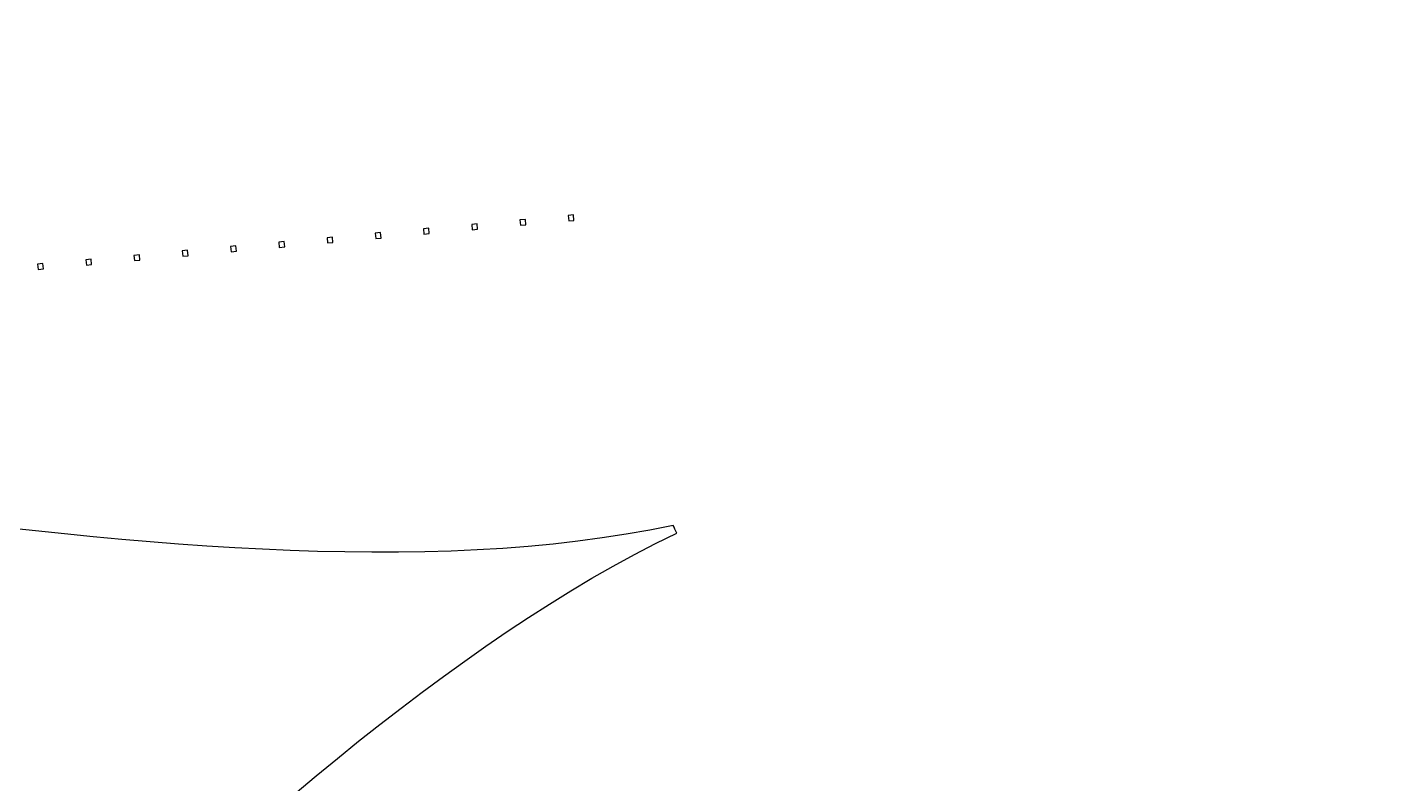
# Model space of a CAD drawing. Header units: centimetres. Extents: x -14.4 to 14.4, y -14.4 to 14.4.
# Drawn here: x -7.23 to -1.27, y -3.17 to 0.17 of the extents above; entities that cross this region are included whole.
import ezdxf
from ezdxf.lldxf.tags import DXFTag

# ---------------------------------------------------------------- set-up
doc = ezdxf.new("R2010")
doc.units = ezdxf.units.CM
doc.header["$MEASUREMENT"] = 0
doc.layers.add('Layer 1', color=7, linetype='Continuous')
tags = doc.linetypes.add('New Line1', pattern=[0.2, 0.1, -0.1]).pattern_tags.tags
tags[6:7] = [DXFTag(74, 4), DXFTag(75, 0), DXFTag(340, '0'), DXFTag(46, 1.0), DXFTag(50, 0.0), DXFTag(44, 0.0), DXFTag(45, 0.0)]
tags[4:5] = [DXFTag(74, 4), DXFTag(75, 0), DXFTag(340, '0'), DXFTag(46, 1.0), DXFTag(50, 0.0), DXFTag(44, 0.0), DXFTag(45, 0.0)]
tags = doc.linetypes.add('New Line199', pattern=[0.2, 0.1, -0.1]).pattern_tags.tags
tags[6:7] = [DXFTag(74, 4), DXFTag(75, 0), DXFTag(340, '0'), DXFTag(46, 1.0), DXFTag(50, 0.0), DXFTag(44, 0.0), DXFTag(45, 0.0)]
tags[4:5] = [DXFTag(74, 4), DXFTag(75, 0), DXFTag(340, '0'), DXFTag(46, 1.0), DXFTag(50, 0.0), DXFTag(44, 0.0), DXFTag(45, 0.0)]
tags = doc.linetypes.add('New Line201', pattern=[0.2, 0.1, -0.1]).pattern_tags.tags
tags[6:7] = [DXFTag(74, 4), DXFTag(75, 0), DXFTag(340, '0'), DXFTag(46, 1.0), DXFTag(50, 0.0), DXFTag(44, 0.0), DXFTag(45, 0.0)]
tags[4:5] = [DXFTag(74, 4), DXFTag(75, 0), DXFTag(340, '0'), DXFTag(46, 1.0), DXFTag(50, 0.0), DXFTag(44, 0.0), DXFTag(45, 0.0)]
tags = doc.linetypes.add('New Line203', pattern=[0.2, 0.1, -0.1]).pattern_tags.tags
tags[6:7] = [DXFTag(74, 4), DXFTag(75, 0), DXFTag(340, '0'), DXFTag(46, 1.0), DXFTag(50, 0.0), DXFTag(44, 0.0), DXFTag(45, 0.0)]
tags[4:5] = [DXFTag(74, 4), DXFTag(75, 0), DXFTag(340, '0'), DXFTag(46, 1.0), DXFTag(50, 0.0), DXFTag(44, 0.0), DXFTag(45, 0.0)]
tags = doc.linetypes.add('New Line205', pattern=[0.2, 0.1, -0.1]).pattern_tags.tags
tags[6:7] = [DXFTag(74, 4), DXFTag(75, 0), DXFTag(340, '0'), DXFTag(46, 1.0), DXFTag(50, 0.0), DXFTag(44, 0.0), DXFTag(45, 0.0)]
tags[4:5] = [DXFTag(74, 4), DXFTag(75, 0), DXFTag(340, '0'), DXFTag(46, 1.0), DXFTag(50, 0.0), DXFTag(44, 0.0), DXFTag(45, 0.0)]
tags = doc.linetypes.add('New Line206', pattern=[0.2, 0.1, -0.1]).pattern_tags.tags
tags[6:7] = [DXFTag(74, 4), DXFTag(75, 0), DXFTag(340, '0'), DXFTag(46, 1.0), DXFTag(50, 0.0), DXFTag(44, 0.0), DXFTag(45, 0.0)]
tags[4:5] = [DXFTag(74, 4), DXFTag(75, 0), DXFTag(340, '0'), DXFTag(46, 1.0), DXFTag(50, 0.0), DXFTag(44, 0.0), DXFTag(45, 0.0)]
tags = doc.linetypes.add('New Line207', pattern=[0.2, 0.1, -0.1]).pattern_tags.tags
tags[6:7] = [DXFTag(74, 4), DXFTag(75, 0), DXFTag(340, '0'), DXFTag(46, 1.0), DXFTag(50, 0.0), DXFTag(44, 0.0), DXFTag(45, 0.0)]
tags[4:5] = [DXFTag(74, 4), DXFTag(75, 0), DXFTag(340, '0'), DXFTag(46, 1.0), DXFTag(50, 0.0), DXFTag(44, 0.0), DXFTag(45, 0.0)]
tags = doc.linetypes.add('New Line208', pattern=[0.2, 0.1, -0.1]).pattern_tags.tags
tags[6:7] = [DXFTag(74, 4), DXFTag(75, 0), DXFTag(340, '0'), DXFTag(46, 1.0), DXFTag(50, 0.0), DXFTag(44, 0.0), DXFTag(45, 0.0)]
tags[4:5] = [DXFTag(74, 4), DXFTag(75, 0), DXFTag(340, '0'), DXFTag(46, 1.0), DXFTag(50, 0.0), DXFTag(44, 0.0), DXFTag(45, 0.0)]
tags = doc.linetypes.add('New Line209', pattern=[0.2, 0.1, -0.1]).pattern_tags.tags
tags[6:7] = [DXFTag(74, 4), DXFTag(75, 0), DXFTag(340, '0'), DXFTag(46, 1.0), DXFTag(50, 0.0), DXFTag(44, 0.0), DXFTag(45, 0.0)]
tags[4:5] = [DXFTag(74, 4), DXFTag(75, 0), DXFTag(340, '0'), DXFTag(46, 1.0), DXFTag(50, 0.0), DXFTag(44, 0.0), DXFTag(45, 0.0)]
tags = doc.linetypes.add('New Line210', pattern=[0.2, 0.1, -0.1]).pattern_tags.tags
tags[6:7] = [DXFTag(74, 4), DXFTag(75, 0), DXFTag(340, '0'), DXFTag(46, 1.0), DXFTag(50, 0.0), DXFTag(44, 0.0), DXFTag(45, 0.0)]
tags[4:5] = [DXFTag(74, 4), DXFTag(75, 0), DXFTag(340, '0'), DXFTag(46, 1.0), DXFTag(50, 0.0), DXFTag(44, 0.0), DXFTag(45, 0.0)]
tags = doc.linetypes.add('New Line211', pattern=[0.2, 0.1, -0.1]).pattern_tags.tags
tags[6:7] = [DXFTag(74, 4), DXFTag(75, 0), DXFTag(340, '0'), DXFTag(46, 1.0), DXFTag(50, 0.0), DXFTag(44, 0.0), DXFTag(45, 0.0)]
tags[4:5] = [DXFTag(74, 4), DXFTag(75, 0), DXFTag(340, '0'), DXFTag(46, 1.0), DXFTag(50, 0.0), DXFTag(44, 0.0), DXFTag(45, 0.0)]
tags = doc.linetypes.add('New Line212', pattern=[0.2, 0.1, -0.1]).pattern_tags.tags
tags[6:7] = [DXFTag(74, 4), DXFTag(75, 0), DXFTag(340, '0'), DXFTag(46, 1.0), DXFTag(50, 0.0), DXFTag(44, 0.0), DXFTag(45, 0.0)]
tags[4:5] = [DXFTag(74, 4), DXFTag(75, 0), DXFTag(340, '0'), DXFTag(46, 1.0), DXFTag(50, 0.0), DXFTag(44, 0.0), DXFTag(45, 0.0)]
tags = doc.linetypes.add('New Line213', pattern=[0.2, 0.1, -0.1]).pattern_tags.tags
tags[6:7] = [DXFTag(74, 4), DXFTag(75, 0), DXFTag(340, '0'), DXFTag(46, 1.0), DXFTag(50, 0.0), DXFTag(44, 0.0), DXFTag(45, 0.0)]
tags[4:5] = [DXFTag(74, 4), DXFTag(75, 0), DXFTag(340, '0'), DXFTag(46, 1.0), DXFTag(50, 0.0), DXFTag(44, 0.0), DXFTag(45, 0.0)]

msp = doc.modelspace()

# ---------------------------------------------------------------- linework, layer by layer
at = {"layer": 'Layer 1', "linetype": 'New Line1', "lineweight": 30}
msp.add_open_spline([(-0.02824, 13.49374), (-0.40654, 13.49374), (-0.71734, 12.90195), (-0.74708, 12.15026), (-0.74708, 12.15026), (-0.87804, 12.42245), (-1.06047, 12.59166), (-1.26266, 12.59166), (-1.26266, 12.59166), (-1.36255, 12.51294), (-1.46559, 12.43115), (-1.45851, 12.29047), (-1.45851, 12.29047), (-1.34745, 10.08373), (-2.43411, 6.76733), (-1.87543, 4.59605), (-1.87543, 4.59605), (-1.92103, 4.57666), (-1.9663, 4.55671), (-2.01119, 4.53596), (-2.01119, 4.53596), (-3.20898, 6.51937), (-6.9413, 7.63345), (-8.80574, 9.12428), (-8.80574, 9.12428), (-8.91576, 9.21225), (-9.0418, 9.17638), (-9.16406, 9.14134), (-9.16406, 9.14134), (-9.28223, 8.97727), (-9.25199, 8.73012), (-9.10768, 8.46478), (-9.10768, 8.46478), (-9.73499, 8.87998), (-10.39696, 8.97352), (-10.61807, 8.66656), (-10.61807, 8.66656), (-10.84917, 8.34573), (-10.51168, 7.70708), (-9.8651, 7.23628), (-9.8651, 7.23628), (-10.21171, 7.32302), (-10.50267, 7.28294), (-10.63513, 7.09904), (-10.63513, 7.09904), (-10.71075, 6.93313), (-10.69029, 6.80578), (-10.55576, 6.72663), (-10.55576, 6.72663), (-8.64198, 5.60077), (-6.55349, 2.76652), (-4.50601, 1.88906), (-4.50601, 1.88906), (-4.51834, 1.85783), (-4.52991, 1.82639), (-4.54162, 1.79485), (-4.54162, 1.79485), (-6.7129, 2.25581), (-9.91269, 1.22975), (-12.06096, 1.33787), (-12.06096, 1.33787), (-12.20164, 1.34495), (-12.28343, 1.24191), (-12.36215, 1.14202), (-12.36215, 1.14202), (-12.36215, 0.93983), (-12.19294, 0.7574), (-11.92075, 0.62644), (-11.92075, 0.62644), (-12.67244, 0.5967), (-13.26423, 0.2859), (-13.26423, -0.09241), (-13.26423, -0.09241), (-13.26423, -0.4878), (-12.61745, -0.80936), (-11.81763, -0.81348), (-11.81763, -0.81348), (-12.14958, -0.94567), (-12.36215, -1.14768), (-12.36215, -1.37431), (-12.36215, -1.37431), (-12.32654, -1.55313), (-12.23567, -1.64466), (-12.08025, -1.63025), (-12.08025, -1.63025), (-9.88165, -1.42641), (-6.5557, -2.49265), (-4.38064, -2.02788), (-4.38064, -2.02788), (-4.3753, -2.03921), (-4.37048, -2.05072), (-4.36506, -2.062), (-4.36506, -2.062), (-6.35628, -3.01994), (-8.38051, -5.72642), (-10.23973, -6.8202), (-10.23973, -6.8202), (-10.37426, -6.89934), (-10.39398, -7.02669), (-10.31837, -7.1926), (-10.31837, -7.1926), (-10.18591, -7.3765), (-9.89568, -7.41585), (-9.54907, -7.3291), (-9.54907, -7.3291), (-10.19565, -7.79991), (-10.5324, -8.43929), (-10.3013, -8.76012), (-10.3013, -8.76012), (-10.0802, -9.06709), (-9.41822, -8.97354), (-8.79091, -8.55834), (-8.79091, -8.55834), (-8.93523, -8.82368), (-8.96621, -9.07009), (-8.84803, -9.23416), (-8.84803, -9.23416), (-8.72578, -9.2692), (-8.59899, -9.30507), (-8.48898, -9.2171), (-8.48898, -9.2171), (-6.59659, -7.70392), (-2.78012, -6.57891), (-1.64249, -4.53902), (-1.64249, -4.53902), (-1.62523, -4.54532), (-1.60791, -4.55147), (-1.59056, -4.55757), (-1.59056, -4.55757), (-2.15416, -6.72869), (-1.06467, -10.0506), (-1.17587, -12.26015), (-1.17587, -12.26015), (-1.18295, -12.40083), (-1.07991, -12.48262), (-0.98002, -12.56133), (-0.98002, -12.56133), (-0.77782, -12.56133), (-0.5954, -12.39212), (-0.46444, -12.11994), (-0.46444, -12.11994), (-0.4347, -12.87162), (-0.1239, -13.46342), (0.25441, -13.46342), (0.25441, -13.46342), (0.6498, -13.46342), (0.97136, -12.81663), (0.97548, -12.01682), (0.97548, -12.01682), (1.10767, -12.34877), (1.30968, -12.56134), (1.53632, -12.56133), (1.53632, -12.56133), (1.71514, -12.52572), (1.80666, -12.43486), (1.79225, -12.27943), (1.79225, -12.27943), (1.5806, -9.99663), (2.7384, -6.49836), (2.12979, -4.33502), (2.12979, -4.33502), (2.14089, -4.32954), (2.15213, -4.32425), (2.16317, -4.3187), (2.16317, -4.3187), (3.35857, -6.30441), (7.09436, -7.41896), (8.95996, -8.91072), (8.95996, -8.91072), (9.06997, -8.99869), (9.19676, -8.96282), (9.31901, -8.92778), (9.31901, -8.92778), (9.43719, -8.76371), (9.40621, -8.51656), (9.26189, -8.25122), (9.26189, -8.25122), (9.88921, -8.66642), (10.55118, -8.75996), (10.77229, -8.453), (10.77229, -8.453), (11.00338, -8.13217), (10.66663, -7.49353), (10.02005, -7.02272), (10.02005, -7.02272), (10.36666, -7.10947), (10.65763, -7.06938), (10.79009, -6.88548), (10.79009, -6.88548), (10.86571, -6.71957), (10.84524, -6.59222), (10.71071, -6.51307), (10.71071, -6.51307), (8.8208, -5.40125), (6.7603, -2.62378), (4.73738, -1.70963), (4.73738, -1.70963), (6.91331, -2.11819), (10.16684, -1.08998), (12.32942, -1.29049), (12.32942, -1.29049), (12.48484, -1.30489), (12.5757, -1.21337), (12.61132, -1.03455), (12.61132, -1.03455), (12.61132, -0.80791), (12.39875, -0.60591), (12.06681, -0.47371), (12.06681, -0.47371), (12.86662, -0.4696), (13.5134, -0.14804), (13.5134, 0.24736), (13.5134, 0.24736), (13.5134, 0.62567), (12.92161, 0.93646), (12.16992, 0.96621), (12.16992, 0.96621), (12.44211, 1.09716), (12.61132, 1.27959), (12.61132, 1.48179), (12.61132, 1.48179), (12.5326, 1.58167), (12.45082, 1.68472), (12.31013, 1.67764), (12.31013, 1.67764), (10.04607, 1.56369), (6.61388, 2.70992), (4.4488, 2.04707), (4.4488, 2.04707), (4.44242, 2.06171), (4.43603, 2.07628), (4.42951, 2.09084), (4.42951, 2.09084), (6.51469, 2.90706), (8.64662, 5.82911), (10.59721, 6.97663), (10.59721, 6.97663), (10.73174, 7.05578), (10.7522, 7.18313), (10.67659, 7.34904), (10.67659, 7.34904), (10.54413, 7.53294), (10.25316, 7.57303), (9.90655, 7.48628), (9.90655, 7.48628), (10.55313, 7.95709), (10.89062, 8.59573), (10.65952, 8.91656), (10.65952, 8.91656), (10.43842, 9.22353), (9.77645, 9.12998), (9.14913, 8.71478), (9.14913, 8.71478), (9.29345, 8.98012), (9.32369, 9.22727), (9.20551, 9.39134), (9.20551, 9.39134), (9.08326, 9.42638), (8.95721, 9.46225), (8.8472, 9.37428), (8.8472, 9.37428), (6.9173, 7.83111), (2.98618, 6.69165), (1.93617, 4.5738), (1.93617, 4.5738), (1.92481, 4.57879), (1.91345, 4.58373), (1.90205, 4.58864), (1.90205, 4.58864), (2.3783, 6.76324), (1.30511, 10.10404), (1.50961, 12.30976), (1.50961, 12.30976), (1.52402, 12.46518), (1.43249, 12.55604), (1.25367, 12.59166), (1.25367, 12.59166), (1.02704, 12.59166), (0.82503, 12.37909), (0.69284, 12.04714), (0.69284, 12.04714), (0.68872, 12.84696), (0.36716, 13.49374), (-0.02824, 13.49374)], degree=3, knots=[0, 0, 0, 0, 0.0138889, 0.0138889, 0.0138889, 0.0138889, 0.0277778, 0.0277778, 0.0277778, 0.0277778, 0.0416667, 0.0416667, 0.0416667, 0.0416667, 0.0555556, 0.0555556, 0.0555556, 0.0555556, 0.0694444, 0.0694444, 0.0694444, 0.0694444, 0.0833333, 0.0833333, 0.0833333, 0.0833333, 0.0972222, 0.0972222, 0.0972222, 0.0972222, 0.1111111, 0.1111111, 0.1111111, 0.1111111, 0.125, 0.125, 0.125, 0.125, 0.1388889, 0.1388889, 0.1388889, 0.1388889, 0.1527778, 0.1527778, 0.1527778, 0.1527778, 0.1666667, 0.1666667, 0.1666667, 0.1666667, 0.1805556, 0.1805556, 0.1805556, 0.1805556, 0.1944444, 0.1944444, 0.1944444, 0.1944444, 0.2083333, 0.2083333, 0.2083333, 0.2083333, 0.2222222, 0.2222222, 0.2222222, 0.2222222, 0.2361111, 0.2361111, 0.2361111, 0.2361111, 0.25, 0.25, 0.25, 0.25, 0.2638889, 0.2638889, 0.2638889, 0.2638889, 0.2777778, 0.2777778, 0.2777778, 0.2777778, 0.2916667, 0.2916667, 0.2916667, 0.2916667, 0.3055556, 0.3055556, 0.3055556, 0.3055556, 0.3194444, 0.3194444, 0.3194444, 0.3194444, 0.3333333, 0.3333333, 0.3333333, 0.3333333, 0.3472222, 0.3472222, 0.3472222, 0.3472222, 0.3611111, 0.3611111, 0.3611111, 0.3611111, 0.375, 0.375, 0.375, 0.375, 0.3888889, 0.3888889, 0.3888889, 0.3888889, 0.4027778, 0.4027778, 0.4027778, 0.4027778, 0.4166667, 0.4166667, 0.4166667, 0.4166667, 0.4305556, 0.4305556, 0.4305556, 0.4305556, 0.4444444, 0.4444444, 0.4444444, 0.4444444, 0.4583333, 0.4583333, 0.4583333, 0.4583333, 0.4722222, 0.4722222, 0.4722222, 0.4722222, 0.4861111, 0.4861111, 0.4861111, 0.4861111, 0.5, 0.5, 0.5, 0.5, 0.5138889, 0.5138889, 0.5138889, 0.5138889, 0.5277778, 0.5277778, 0.5277778, 0.5277778, 0.5416667, 0.5416667, 0.5416667, 0.5416667, 0.5555556, 0.5555556, 0.5555556, 0.5555556, 0.5694444, 0.5694444, 0.5694444, 0.5694444, 0.5833333, 0.5833333, 0.5833333, 0.5833333, 0.5972222, 0.5972222, 0.5972222, 0.5972222, 0.6111111, 0.6111111, 0.6111111, 0.6111111, 0.625, 0.625, 0.625, 0.625, 0.6388889, 0.6388889, 0.6388889, 0.6388889, 0.6527778, 0.6527778, 0.6527778, 0.6527778, 0.6666667, 0.6666667, 0.6666667, 0.6666667, 0.6805556, 0.6805556, 0.6805556, 0.6805556, 0.6944444, 0.6944444, 0.6944444, 0.6944444, 0.7083333, 0.7083333, 0.7083333, 0.7083333, 0.7222222, 0.7222222, 0.7222222, 0.7222222, 0.7361111, 0.7361111, 0.7361111, 0.7361111, 0.75, 0.75, 0.75, 0.75, 0.7638889, 0.7638889, 0.7638889, 0.7638889, 0.7777778, 0.7777778, 0.7777778, 0.7777778, 0.7916667, 0.7916667, 0.7916667, 0.7916667, 0.8055556, 0.8055556, 0.8055556, 0.8055556, 0.8194444, 0.8194444, 0.8194444, 0.8194444, 0.8333333, 0.8333333, 0.8333333, 0.8333333, 0.8472222, 0.8472222, 0.8472222, 0.8472222, 0.8611111, 0.8611111, 0.8611111, 0.8611111, 0.875, 0.875, 0.875, 0.875, 0.8888889, 0.8888889, 0.8888889, 0.8888889, 0.9027778, 0.9027778, 0.9027778, 0.9027778, 0.9166667, 0.9166667, 0.9166667, 0.9166667, 0.9305556, 0.9305556, 0.9305556, 0.9305556, 0.9444444, 0.9444444, 0.9444444, 0.9444444, 0.9583333, 0.9583333, 0.9583333, 0.9583333, 0.9722222, 0.9722222, 0.9722222, 0.9722222, 1, 1, 1, 1], dxfattribs=at)
at = {"layer": 'Layer 1', "linetype": 'New Line203', "lineweight": 30}
msp.add_open_spline([(-5.24563, -0.69775), (-5.24563, -0.69775), (-5.24341, -0.72149), (-5.24341, -0.72149), (-5.24341, -0.72149), (-5.24341, -0.72149), (-5.26714, -0.72372), (-5.26714, -0.72372), (-5.26714, -0.72372), (-5.26714, -0.72372), (-5.26937, -0.69998), (-5.26937, -0.69998), (-5.26937, -0.69998), (-5.26937, -0.69998), (-5.24563, -0.69775), (-5.24563, -0.69775)], degree=3, knots=[0, 0, 0, 0, 0.2, 0.2, 0.2, 0.2, 0.4, 0.4, 0.4, 0.4, 0.6, 0.6, 0.6, 0.6, 1, 1, 1, 1], dxfattribs=at)
at = {"layer": 'Layer 1', "linetype": 'New Line201', "lineweight": 30}
msp.add_open_spline([(-5.03272, -0.67846), (-5.03272, -0.67846), (-5.0305, -0.70146), (-5.0305, -0.70146), (-5.0305, -0.70146), (-5.0305, -0.70146), (-5.05423, -0.70369), (-5.05423, -0.70369), (-5.05423, -0.70369), (-5.05423, -0.70369), (-5.05646, -0.67995), (-5.05646, -0.67995), (-5.05646, -0.67995), (-5.05646, -0.67995), (-5.03272, -0.67846), (-5.03272, -0.67846)], degree=3, knots=[0, 0, 0, 0, 0.2, 0.2, 0.2, 0.2, 0.4, 0.4, 0.4, 0.4, 0.6, 0.6, 0.6, 0.6, 1, 1, 1, 1], dxfattribs=at)
at = {"layer": 'Layer 1', "linetype": 'New Line199', "lineweight": 30}
msp.add_open_spline([(-4.81981, -0.65843), (-4.81981, -0.65843), (-4.81833, -0.68217), (-4.81833, -0.68217), (-4.81833, -0.68217), (-4.81833, -0.68217), (-4.84133, -0.6844), (-4.84133, -0.6844), (-4.84133, -0.6844), (-4.84133, -0.6844), (-4.84355, -0.66066), (-4.84355, -0.66066), (-4.84355, -0.66066), (-4.84355, -0.66066), (-4.81981, -0.65843), (-4.81981, -0.65843)], degree=3, knots=[0, 0, 0, 0, 0.2, 0.2, 0.2, 0.2, 0.4, 0.4, 0.4, 0.4, 0.6, 0.6, 0.6, 0.6, 1, 1, 1, 1], dxfattribs=at)
at = {"layer": 'Layer 1', "linetype": 'New Line207', "lineweight": 30}
msp.add_open_spline([(-5.88362, -0.75636), (-5.88362, -0.75636), (-5.88213, -0.77935), (-5.88213, -0.77935), (-5.88213, -0.77935), (-5.88213, -0.77935), (-5.90513, -0.78158), (-5.90513, -0.78158), (-5.90513, -0.78158), (-5.90513, -0.78158), (-5.90736, -0.75858), (-5.90736, -0.75858), (-5.90736, -0.75858), (-5.90736, -0.75858), (-5.88362, -0.75636), (-5.88362, -0.75636)], degree=3, knots=[0, 0, 0, 0, 0.2, 0.2, 0.2, 0.2, 0.4, 0.4, 0.4, 0.4, 0.6, 0.6, 0.6, 0.6, 1, 1, 1, 1], dxfattribs=at)
at = {"layer": 'Layer 1', "linetype": 'New Line206', "lineweight": 30}
msp.add_open_spline([(-5.67145, -0.73633), (-5.67145, -0.73633), (-5.66922, -0.76007), (-5.66922, -0.76007), (-5.66922, -0.76007), (-5.66922, -0.76007), (-5.69296, -0.76229), (-5.69296, -0.76229), (-5.69296, -0.76229), (-5.69296, -0.76229), (-5.69519, -0.73855), (-5.69519, -0.73855), (-5.69519, -0.73855), (-5.69519, -0.73855), (-5.67145, -0.73633), (-5.67145, -0.73633)], degree=3, knots=[0, 0, 0, 0, 0.2, 0.2, 0.2, 0.2, 0.4, 0.4, 0.4, 0.4, 0.6, 0.6, 0.6, 0.6, 1, 1, 1, 1], dxfattribs=at)
at = {"layer": 'Layer 1', "linetype": 'New Line205', "lineweight": 30}
msp.add_open_spline([(-5.45854, -0.71704), (-5.45854, -0.71704), (-5.45631, -0.74078), (-5.45631, -0.74078), (-5.45631, -0.74078), (-5.45631, -0.74078), (-5.48005, -0.743), (-5.48005, -0.743), (-5.48005, -0.743), (-5.48005, -0.743), (-5.48228, -0.71927), (-5.48228, -0.71927), (-5.48228, -0.71927), (-5.48228, -0.71927), (-5.45854, -0.71704), (-5.45854, -0.71704)], degree=3, knots=[0, 0, 0, 0, 0.2, 0.2, 0.2, 0.2, 0.4, 0.4, 0.4, 0.4, 0.6, 0.6, 0.6, 0.6, 1, 1, 1, 1], dxfattribs=at)
at = {"layer": 'Layer 1', "linetype": 'New Line210', "lineweight": 30}
msp.add_open_spline([(-6.52235, -0.81422), (-6.52235, -0.81422), (-6.52012, -0.83796), (-6.52012, -0.83796), (-6.52012, -0.83796), (-6.52012, -0.83796), (-6.54386, -0.84019), (-6.54386, -0.84019), (-6.54386, -0.84019), (-6.54386, -0.84019), (-6.54608, -0.81645), (-6.54608, -0.81645), (-6.54608, -0.81645), (-6.54608, -0.81645), (-6.52235, -0.81422), (-6.52235, -0.81422)], degree=3, knots=[0, 0, 0, 0, 0.2, 0.2, 0.2, 0.2, 0.4, 0.4, 0.4, 0.4, 0.6, 0.6, 0.6, 0.6, 1, 1, 1, 1], dxfattribs=at)
at = {"layer": 'Layer 1', "linetype": 'New Line209', "lineweight": 30}
msp.add_open_spline([(-6.30944, -0.79493), (-6.30944, -0.79493), (-6.30721, -0.81867), (-6.30721, -0.81867), (-6.30721, -0.81867), (-6.30721, -0.81867), (-6.33095, -0.8209), (-6.33095, -0.8209), (-6.33095, -0.8209), (-6.33095, -0.8209), (-6.33318, -0.79716), (-6.33318, -0.79716), (-6.33318, -0.79716), (-6.33318, -0.79716), (-6.30944, -0.79493), (-6.30944, -0.79493)], degree=3, knots=[0, 0, 0, 0, 0.2, 0.2, 0.2, 0.2, 0.4, 0.4, 0.4, 0.4, 0.6, 0.6, 0.6, 0.6, 1, 1, 1, 1], dxfattribs=at)
at = {"layer": 'Layer 1', "linetype": 'New Line208', "lineweight": 30}
msp.add_open_spline([(-6.09653, -0.77565), (-6.09653, -0.77565), (-6.0943, -0.79938), (-6.0943, -0.79938), (-6.0943, -0.79938), (-6.0943, -0.79938), (-6.11804, -0.80161), (-6.11804, -0.80161), (-6.11804, -0.80161), (-6.11804, -0.80161), (-6.12027, -0.77787), (-6.12027, -0.77787), (-6.12027, -0.77787), (-6.12027, -0.77787), (-6.09653, -0.77565), (-6.09653, -0.77565)], degree=3, knots=[0, 0, 0, 0, 0.2, 0.2, 0.2, 0.2, 0.4, 0.4, 0.4, 0.4, 0.6, 0.6, 0.6, 0.6, 1, 1, 1, 1], dxfattribs=at)
at = {"layer": 'Layer 1', "linetype": 'New Line213', "lineweight": 30}
msp.add_open_spline([(-7.16033, -0.87283), (-7.16033, -0.87283), (-7.15811, -0.89657), (-7.15811, -0.89657), (-7.15811, -0.89657), (-7.15811, -0.89657), (-7.18185, -0.89879), (-7.18185, -0.89879), (-7.18185, -0.89879), (-7.18185, -0.89879), (-7.18407, -0.87505), (-7.18407, -0.87505), (-7.18407, -0.87505), (-7.18407, -0.87505), (-7.16033, -0.87283), (-7.16033, -0.87283)], degree=3, knots=[0, 0, 0, 0, 0.2, 0.2, 0.2, 0.2, 0.4, 0.4, 0.4, 0.4, 0.6, 0.6, 0.6, 0.6, 1, 1, 1, 1], dxfattribs=at)
at = {"layer": 'Layer 1', "linetype": 'New Line212', "lineweight": 30}
msp.add_open_spline([(-6.94742, -0.85354), (-6.94742, -0.85354), (-6.94594, -0.87728), (-6.94594, -0.87728), (-6.94594, -0.87728), (-6.94594, -0.87728), (-6.96894, -0.8795), (-6.96894, -0.8795), (-6.96894, -0.8795), (-6.96894, -0.8795), (-6.97116, -0.85576), (-6.97116, -0.85576), (-6.97116, -0.85576), (-6.97116, -0.85576), (-6.94742, -0.85354), (-6.94742, -0.85354)], degree=3, knots=[0, 0, 0, 0, 0.2, 0.2, 0.2, 0.2, 0.4, 0.4, 0.4, 0.4, 0.6, 0.6, 0.6, 0.6, 1, 1, 1, 1], dxfattribs=at)
at = {"layer": 'Layer 1', "linetype": 'New Line211', "lineweight": 30}
msp.add_open_spline([(-6.73526, -0.83425), (-6.73526, -0.83425), (-6.73303, -0.85799), (-6.73303, -0.85799), (-6.73303, -0.85799), (-6.73303, -0.85799), (-6.75677, -0.85947), (-6.75677, -0.85947), (-6.75677, -0.85947), (-6.75677, -0.85947), (-6.75899, -0.83648), (-6.75899, -0.83648), (-6.75899, -0.83648), (-6.75899, -0.83648), (-6.73526, -0.83425), (-6.73526, -0.83425)], degree=3, knots=[0, 0, 0, 0, 0.2, 0.2, 0.2, 0.2, 0.4, 0.4, 0.4, 0.4, 0.6, 0.6, 0.6, 0.6, 1, 1, 1, 1], dxfattribs=at)

doc.saveas('drawing.dxf')
